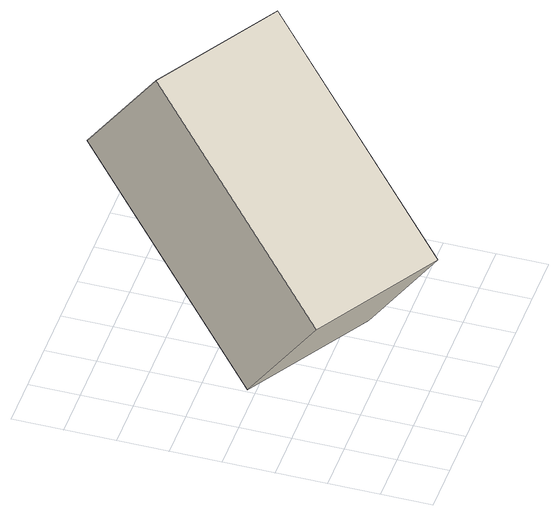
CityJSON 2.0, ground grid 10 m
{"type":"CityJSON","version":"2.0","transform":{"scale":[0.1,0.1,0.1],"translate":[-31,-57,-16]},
"CityObjects":{
"building1":{"type":"Building","geometry":[{"type":"Solid","lod":"1","boundaries":[[[[0,1,2,3]],[[4,5,6,7]],[[0,4,7,1]],[[1,7,6,2]],[[2,6,5,3]],[[3,5,4,0]]]]}]}
},
"vertices":[
[106,317,4],[356,165,4],[584,540,316],[333,692,316],[8,156,268],[236,531,580],[486,379,580],[259,4,268]
]}
